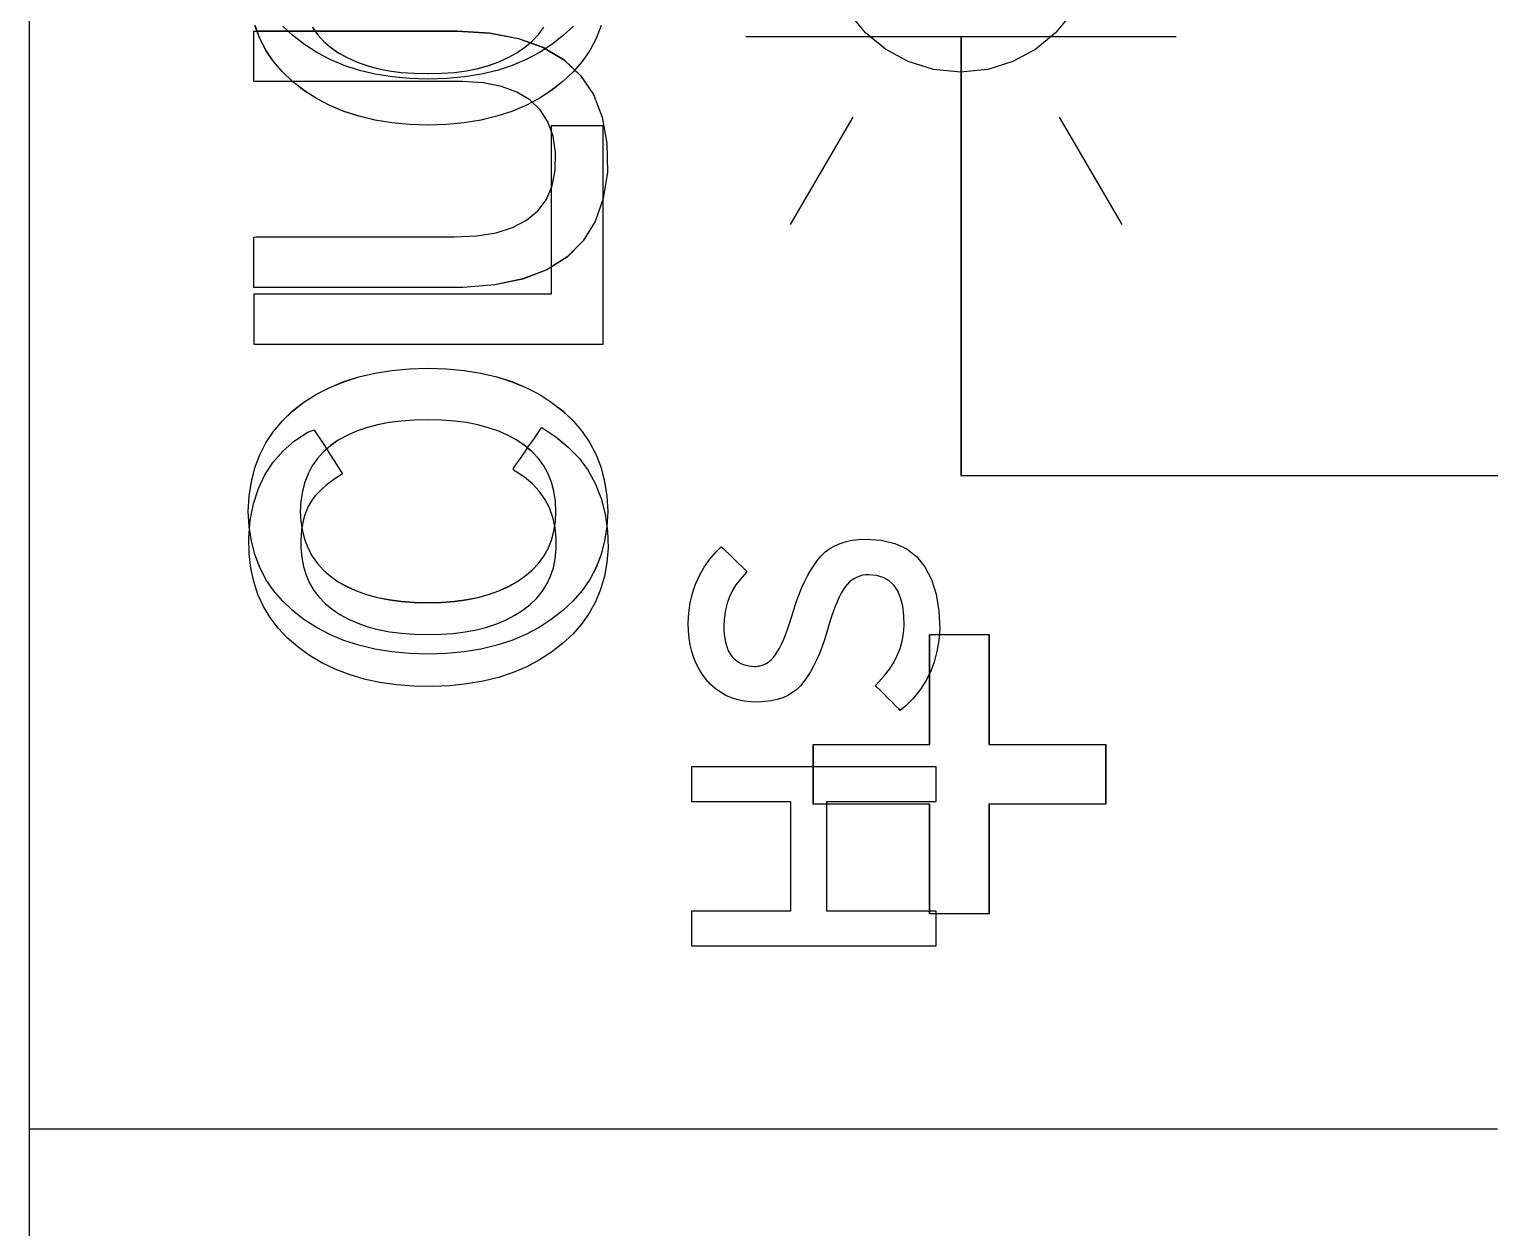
# Model space of a CAD drawing. Extents: x 1 to 47.7, y 0.2 to 35.
# Drawn here: x 34.5485 to 34.9579, y 2.9254 to 3.2596 of the extents above; entities that cross this region are included whole.
import ezdxf

# ---------------------------------------------------------------- set-up
doc = ezdxf.new("R2010")
doc.units = 0
doc.header["$MEASUREMENT"] = 0
for name, color, linetype in [('5_1___24__TARGET_LEDS___12', 7, 'CONTINUOUS'), ('6_2___8__INDEPENDENT_INPUT', 7, 'CONTINUOUS'), ('6_3___8__OPTOISO_INDEPENDE', 7, 'CONTINUOUS'), ('6_4___24__OPTOISO_INDEPEND', 7, 'CONTINUOUS'), ('6_5___8__INDEPENDENT_INPUT', 7, 'CONTINUOUS'), ('6_6___8__INDEPENDENT_INPUT', 7, 'CONTINUOUS'), ('6_7___8__OPTOISO_INDEPENDE', 7, 'CONTINUOUS'), ('6_8___8__OPTOISO_INDEPENDE', 7, 'CONTINUOUS'), ('7_0_____DWG', 7, 'CONTINUOUS')]:
    doc.layers.add(name, color=color, linetype=linetype)

msp = doc.modelspace()

# ---------------------------------------------------------------- linework, layer by layer
at = {"layer": '5_1___24__TARGET_LEDS___12'}
for points in [[(34.83926, 3.26422), (34.83468, 3.25867), (34.82913, 3.25409), (34.82276, 3.25064), (34.81573, 3.24845), (34.80817, 3.24769), (34.80061, 3.24845), (34.79357, 3.25064), (34.78719, 3.25409), (34.78164, 3.25867), (34.77706, 3.26422)], [(34.70021, 3.26056), (34.69733, 3.25788), (34.69413, 3.25539), (34.6907, 3.25315), (34.68703, 3.25121), (34.68311, 3.24956), (34.67893, 3.2482), (34.67451, 3.24714), (34.66983, 3.24637), (34.66491, 3.24589), (34.65974, 3.24571), (34.65456, 3.24589), (34.64963, 3.24637), (34.64494, 3.24714), (34.64049, 3.2482), (34.63629, 3.24956), (34.63234, 3.25121), (34.62863, 3.25315), (34.62516, 3.25539), (34.62196, 3.25788), (34.61913, 3.26056)], [(34.77814, 3.23519), (34.76065, 3.20518)], [(34.83568, 3.23519), (34.85318, 3.20518)], [(34.70836, 3.17173), (34.61118, 3.17173), (34.61118, 3.18583), (34.69412, 3.18583), (34.69412, 3.23279), (34.70836, 3.23279), (34.70836, 3.17173)], [(34.80828, 3.22519), (34.80828, 3.1352), (34.95785, 3.1352)], [(34.81618, 3.06013), (34.84865, 3.06013), (34.84865, 3.04355), (34.81618, 3.04355), (34.81618, 3.01291), (34.7996, 3.01291), (34.7996, 3.04355), (34.76713, 3.04355), (34.76713, 3.06013), (34.7996, 3.06013), (34.7996, 3.09087), (34.81618, 3.09087), (34.81618, 3.06013)]]:
    msp.add_lwpolyline(points, dxfattribs=at)
msp.add_lwpolyline([(34.69134, 3.14855), (34.69528, 3.146), (34.69876, 3.14315), (34.70176, 3.14001), (34.70429, 3.13656), (34.70636, 3.13281), (34.70795, 3.12876), (34.70908, 3.1244), (34.70974, 3.11975), (34.70989, 3.11502), (34.70954, 3.11095), (34.70883, 3.1071), (34.70778, 3.10345), (34.70637, 3.10001), (34.7046, 3.09679), (34.70248, 3.09377), (34.70001, 3.09096), (34.69719, 3.08837), (34.69407, 3.08595), (34.69073, 3.08377), (34.68716, 3.08187), (34.68335, 3.08025), (34.67931, 3.0789), (34.67503, 3.07784), (34.67051, 3.07705), (34.66575, 3.07655), (34.66076, 3.07632), (34.65568, 3.07642), (34.65083, 3.07682), (34.6462, 3.07749), (34.64181, 3.07844), (34.63765, 3.07967), (34.63372, 3.08118), (34.63002, 3.08297), (34.62655, 3.08504), (34.62331, 3.08739), (34.62039, 3.0899), (34.61782, 3.09262), (34.61559, 3.09555), (34.61372, 3.09869), (34.6122, 3.10205), (34.61103, 3.10561), (34.61021, 3.10938), (34.60974, 3.11337), (34.60966, 3.11786), (34.61008, 3.12277), (34.61097, 3.12733), (34.61233, 3.13154), (34.61415, 3.13539), (34.61645, 3.13889), (34.61921, 3.14204), (34.62244, 3.14483), (34.62614, 3.14727), (34.62786, 3.14798), (34.62847, 3.14705), (34.62947, 3.14549), (34.63073, 3.14353), (34.6321, 3.14141), (34.63344, 3.13933), (34.6346, 3.13753), (34.63544, 3.13624), (34.6358, 3.13567), (34.63465, 3.13496), (34.63339, 3.13413), (34.63222, 3.13328), (34.63112, 3.1324), (34.6301, 3.13151), (34.62916, 3.13059), (34.6283, 3.12965), (34.62752, 3.12869), (34.62683, 3.12769), (34.62624, 3.12659), (34.62572, 3.12543), (34.62527, 3.12421), (34.6249, 3.12291), (34.6246, 3.12156), (34.62438, 3.12013), (34.62422, 3.11865), (34.62415, 3.11709), (34.62416, 3.11501), (34.62441, 3.11232), (34.62489, 3.10979), (34.62562, 3.10741), (34.62659, 3.10519), (34.6278, 3.10313), (34.62925, 3.10122), (34.63094, 3.09947), (34.63287, 3.09788), (34.63507, 3.09642), (34.63747, 3.09512), (34.64005, 3.09399), (34.64282, 3.09303), (34.64578, 3.09224), (34.64893, 3.09163), (34.65226, 3.09119), (34.65578, 3.09092), (34.65948, 3.09082), (34.66317, 3.0909), (34.66667, 3.09114), (34.66999, 3.09156), (34.67313, 3.09215), (34.67608, 3.09291), (34.67885, 3.09385), (34.68144, 3.09496), (34.68384, 3.09624), (34.68607, 3.09768), (34.68813, 3.09925), (34.68994, 3.10098), (34.69148, 3.10287), (34.69277, 3.10491), (34.69381, 3.1071), (34.69459, 3.10946), (34.69511, 3.11197), (34.69537, 3.11464), (34.69537, 3.11762), (34.69507, 3.12067), (34.69444, 3.12351), (34.6935, 3.12616), (34.69223, 3.12861), (34.69065, 3.13087), (34.68875, 3.13292), (34.68653, 3.13478), (34.68399, 3.13643), (34.68342, 3.13707), (34.68408, 3.13804), (34.68513, 3.13956), (34.68642, 3.14143), (34.6878, 3.14343), (34.68913, 3.14535), (34.69026, 3.14699), (34.69104, 3.14812)], close=True, dxfattribs=at)
at = {"layer": '6_2___8__INDEPENDENT_INPUT'}
for points in [[(34.66774, 3.25918), (34.67686, 3.25863), (34.68486, 3.25711), (34.69176, 3.25463), (34.69754, 3.2512), (34.70221, 3.2468), (34.70577, 3.24144), (34.70821, 3.23513), (34.70955, 3.22785), (34.70967, 3.21982), (34.70852, 3.21248), (34.70626, 3.20609), (34.70289, 3.20064), (34.69841, 3.19615), (34.69281, 3.19261), (34.6861, 3.19001), (34.67828, 3.18837), (34.66935, 3.18767), (34.66605, 3.18765), (34.66105, 3.18765), (34.65339, 3.18765), (34.64414, 3.18765), (34.63436, 3.18765), (34.6251, 3.18765), (34.61744, 3.18765), (34.61244, 3.18765), (34.61107, 3.18767), (34.61107, 3.1884), (34.61107, 3.18994), (34.61107, 3.19205), (34.61107, 3.19445), (34.61107, 3.19688), (34.61107, 3.19906), (34.61107, 3.20074), (34.61107, 3.20165), (34.61185, 3.20174), (34.61616, 3.20174), (34.62333, 3.20174), (34.63229, 3.20174), (34.642, 3.20174), (34.65138, 3.20174), (34.6594, 3.20174), (34.66498, 3.20174), (34.66707, 3.20174), (34.67322, 3.20203), (34.67861, 3.20291), (34.68324, 3.20436), (34.68713, 3.2064), (34.69026, 3.20902), (34.69264, 3.21222), (34.69426, 3.21601), (34.69514, 3.22038), (34.69522, 3.22527), (34.69452, 3.22984), (34.69309, 3.23381), (34.69094, 3.23718), (34.68806, 3.23996), (34.68445, 3.24214), (34.68012, 3.24372), (34.67506, 3.2447), (34.66927, 3.24508), (34.66664, 3.24509), (34.66158, 3.24509), (34.65384, 3.24509), (34.64449, 3.24509), (34.6346, 3.24509), (34.62525, 3.24509), (34.61751, 3.24509), (34.61246, 3.24509), (34.61107, 3.24511), (34.61107, 3.24584), (34.61107, 3.24738), (34.61107, 3.24949), (34.61107, 3.25189), (34.61107, 3.25432), (34.61107, 3.2565), (34.61107, 3.25818), (34.61107, 3.25909), (34.61186, 3.25918), (34.61622, 3.25918), (34.62348, 3.25918), (34.63255, 3.25918), (34.64236, 3.25918), (34.65186, 3.25918), (34.65997, 3.25918), (34.66562, 3.25918)], [(34.65963, 3.16512), (34.6648, 3.16495), (34.66973, 3.16449), (34.6744, 3.16374), (34.67882, 3.1627), (34.683, 3.16138), (34.68692, 3.15977), (34.6906, 3.15787), (34.69402, 3.15569), (34.69722, 3.1532), (34.7001, 3.15046), (34.70261, 3.1475), (34.70474, 3.14433), (34.7065, 3.14093), (34.70789, 3.13732), (34.7089, 3.1335), (34.70954, 3.12945), (34.70981, 3.12519), (34.70954, 3.12095), (34.7089, 3.11694), (34.70789, 3.11315), (34.7065, 3.10959), (34.70474, 3.10624), (34.70261, 3.10312), (34.7001, 3.10022), (34.69722, 3.09754), (34.69402, 3.09505), (34.6906, 3.09281), (34.68692, 3.09087), (34.683, 3.08921), (34.67882, 3.08786), (34.6744, 3.0868), (34.66973, 3.08603), (34.6648, 3.08556), (34.65963, 3.08538), (34.65445, 3.08556), (34.64952, 3.08603), (34.64483, 3.0868), (34.64039, 3.08786), (34.63619, 3.08921), (34.63223, 3.09087), (34.62852, 3.09281), (34.62505, 3.09505), (34.62186, 3.09754), (34.61902, 3.10022), (34.61655, 3.10312), (34.61445, 3.10624), (34.61272, 3.10959), (34.61136, 3.11315), (34.61038, 3.11694), (34.60976, 3.12095), (34.60951, 3.12519), (34.60976, 3.12945), (34.61038, 3.1335), (34.61136, 3.13732), (34.61272, 3.14093), (34.61445, 3.14433), (34.61655, 3.1475), (34.61902, 3.15046), (34.62186, 3.1532), (34.62505, 3.15569), (34.62852, 3.15787), (34.63223, 3.15977), (34.63619, 3.16138), (34.64039, 3.1627), (34.64483, 3.16374), (34.64952, 3.16449), (34.65445, 3.16495)], [(34.65963, 3.15076), (34.65581, 3.15067), (34.65219, 3.1504), (34.64877, 3.14996), (34.64554, 3.14933), (34.64251, 3.14853), (34.63968, 3.14755), (34.63705, 3.14639), (34.63461, 3.14505), (34.6324, 3.14353), (34.63046, 3.14183), (34.62878, 3.13996), (34.62735, 3.13792), (34.62617, 3.13571), (34.62526, 3.13333), (34.62459, 3.13079), (34.62418, 3.12807), (34.62402, 3.12519), (34.62418, 3.12236), (34.62459, 3.1197), (34.62526, 3.11719), (34.62617, 3.11485), (34.62735, 3.11267), (34.62878, 3.11066), (34.63046, 3.1088), (34.6324, 3.10711), (34.63461, 3.10557), (34.63705, 3.10421), (34.63968, 3.10302), (34.64251, 3.10202), (34.64554, 3.1012), (34.64877, 3.10057), (34.65219, 3.10011), (34.65581, 3.09984), (34.65963, 3.09975), (34.6634, 3.09984), (34.66698, 3.10011), (34.67036, 3.10057), (34.67356, 3.1012), (34.67655, 3.10202), (34.67936, 3.10302), (34.68197, 3.10421), (34.68438, 3.10557), (34.68664, 3.10711), (34.68867, 3.1088), (34.69043, 3.11066), (34.69192, 3.11267), (34.69313, 3.11485), (34.69408, 3.11719), (34.69476, 3.1197), (34.69516, 3.12236), (34.6953, 3.12519), (34.69516, 3.12807), (34.69476, 3.13079), (34.69408, 3.13333), (34.69313, 3.13571), (34.69192, 3.13792), (34.69043, 3.13996), (34.68867, 3.14183), (34.68664, 3.14353), (34.68438, 3.14505), (34.68197, 3.14639), (34.67936, 3.14755), (34.67655, 3.14853), (34.67356, 3.14933), (34.67036, 3.14996), (34.66698, 3.1504), (34.6634, 3.15067)]]:
    msp.add_lwpolyline(points, close=True, dxfattribs=at)
for points in [[(34.7483, 3.25769), (34.8683, 3.25769)], [(34.80829, 3.25769), (34.80829, 3.1352), (34.95794, 3.1352)]]:
    msp.add_lwpolyline(points, dxfattribs=at)
at = {"layer": '6_3___8__OPTOISO_INDEPENDE'}
for points in [[(34.66774, 3.25918), (34.67686, 3.25863), (34.68486, 3.25711), (34.69176, 3.25463), (34.69754, 3.2512), (34.70221, 3.2468), (34.70577, 3.24144), (34.70821, 3.23513), (34.70955, 3.22785), (34.70967, 3.21982), (34.70852, 3.21248), (34.70626, 3.20609), (34.70289, 3.20064), (34.69841, 3.19615), (34.69281, 3.19261), (34.6861, 3.19001), (34.67828, 3.18837), (34.66935, 3.18767), (34.66605, 3.18765), (34.66105, 3.18765), (34.65339, 3.18765), (34.64414, 3.18765), (34.63436, 3.18765), (34.6251, 3.18765), (34.61744, 3.18765), (34.61244, 3.18765), (34.61107, 3.18767), (34.61107, 3.1884), (34.61107, 3.18994), (34.61107, 3.19205), (34.61107, 3.19445), (34.61107, 3.19688), (34.61107, 3.19906), (34.61107, 3.20074), (34.61107, 3.20165), (34.61185, 3.20174), (34.61616, 3.20174), (34.62333, 3.20174), (34.63229, 3.20174), (34.642, 3.20174), (34.65138, 3.20174), (34.6594, 3.20174), (34.66498, 3.20174), (34.66707, 3.20174), (34.67322, 3.20203), (34.67861, 3.20291), (34.68324, 3.20436), (34.68713, 3.2064), (34.69026, 3.20902), (34.69264, 3.21222), (34.69426, 3.21601), (34.69514, 3.22038), (34.69522, 3.22527), (34.69452, 3.22984), (34.69309, 3.23381), (34.69094, 3.23718), (34.68806, 3.23996), (34.68445, 3.24214), (34.68012, 3.24372), (34.67506, 3.2447), (34.66927, 3.24508), (34.66664, 3.24509), (34.66158, 3.24509), (34.65384, 3.24509), (34.64449, 3.24509), (34.6346, 3.24509), (34.62525, 3.24509), (34.61751, 3.24509), (34.61246, 3.24509), (34.61107, 3.24511), (34.61107, 3.24584), (34.61107, 3.24738), (34.61107, 3.24949), (34.61107, 3.25189), (34.61107, 3.25432), (34.61107, 3.2565), (34.61107, 3.25818), (34.61107, 3.25909), (34.61186, 3.25918), (34.61622, 3.25918), (34.62348, 3.25918), (34.63255, 3.25918), (34.64236, 3.25918), (34.65186, 3.25918), (34.65997, 3.25918), (34.66562, 3.25918)], [(34.65963, 3.16512), (34.6648, 3.16495), (34.66973, 3.16449), (34.6744, 3.16374), (34.67882, 3.1627), (34.683, 3.16138), (34.68692, 3.15977), (34.6906, 3.15787), (34.69402, 3.15569), (34.69722, 3.1532), (34.7001, 3.15046), (34.70261, 3.1475), (34.70474, 3.14433), (34.7065, 3.14093), (34.70789, 3.13732), (34.7089, 3.1335), (34.70954, 3.12945), (34.70981, 3.12519), (34.70954, 3.12095), (34.7089, 3.11694), (34.70789, 3.11315), (34.7065, 3.10959), (34.70474, 3.10624), (34.70261, 3.10312), (34.7001, 3.10022), (34.69722, 3.09754), (34.69402, 3.09505), (34.6906, 3.09281), (34.68692, 3.09087), (34.683, 3.08921), (34.67882, 3.08786), (34.6744, 3.0868), (34.66973, 3.08603), (34.6648, 3.08556), (34.65963, 3.08538), (34.65445, 3.08556), (34.64952, 3.08603), (34.64483, 3.0868), (34.64039, 3.08786), (34.63619, 3.08921), (34.63223, 3.09087), (34.62852, 3.09281), (34.62505, 3.09505), (34.62186, 3.09754), (34.61902, 3.10022), (34.61655, 3.10312), (34.61445, 3.10624), (34.61272, 3.10959), (34.61136, 3.11315), (34.61038, 3.11694), (34.60976, 3.12095), (34.60951, 3.12519), (34.60976, 3.12945), (34.61038, 3.1335), (34.61136, 3.13732), (34.61272, 3.14093), (34.61445, 3.14433), (34.61655, 3.1475), (34.61902, 3.15046), (34.62186, 3.1532), (34.62505, 3.15569), (34.62852, 3.15787), (34.63223, 3.15977), (34.63619, 3.16138), (34.64039, 3.1627), (34.64483, 3.16374), (34.64952, 3.16449), (34.65445, 3.16495)], [(34.65963, 3.15076), (34.65581, 3.15067), (34.65219, 3.1504), (34.64877, 3.14996), (34.64554, 3.14933), (34.64251, 3.14853), (34.63968, 3.14755), (34.63705, 3.14639), (34.63461, 3.14505), (34.6324, 3.14353), (34.63046, 3.14183), (34.62878, 3.13996), (34.62735, 3.13792), (34.62617, 3.13571), (34.62526, 3.13333), (34.62459, 3.13079), (34.62418, 3.12807), (34.62402, 3.12519), (34.62418, 3.12236), (34.62459, 3.1197), (34.62526, 3.11719), (34.62617, 3.11485), (34.62735, 3.11267), (34.62878, 3.11066), (34.63046, 3.1088), (34.6324, 3.10711), (34.63461, 3.10557), (34.63705, 3.10421), (34.63968, 3.10302), (34.64251, 3.10202), (34.64554, 3.1012), (34.64877, 3.10057), (34.65219, 3.10011), (34.65581, 3.09984), (34.65963, 3.09975), (34.6634, 3.09984), (34.66698, 3.10011), (34.67036, 3.10057), (34.67356, 3.1012), (34.67655, 3.10202), (34.67936, 3.10302), (34.68197, 3.10421), (34.68438, 3.10557), (34.68664, 3.10711), (34.68867, 3.1088), (34.69043, 3.11066), (34.69192, 3.11267), (34.69313, 3.11485), (34.69408, 3.11719), (34.69476, 3.1197), (34.69516, 3.12236), (34.6953, 3.12519), (34.69516, 3.12807), (34.69476, 3.13079), (34.69408, 3.13333), (34.69313, 3.13571), (34.69192, 3.13792), (34.69043, 3.13996), (34.68867, 3.14183), (34.68664, 3.14353), (34.68438, 3.14505), (34.68197, 3.14639), (34.67936, 3.14755), (34.67655, 3.14853), (34.67356, 3.14933), (34.67036, 3.14996), (34.66698, 3.1504), (34.6634, 3.15067)]]:
    msp.add_lwpolyline(points, close=True, dxfattribs=at)
for points in [[(34.7483, 3.25769), (34.8683, 3.25769)], [(34.80829, 3.25769), (34.80829, 3.1352), (34.95794, 3.1352)]]:
    msp.add_lwpolyline(points, dxfattribs=at)
at = {"layer": '6_4___24__OPTOISO_INDEPEND'}
for points in [[(34.66774, 3.25917), (34.67686, 3.25861), (34.68486, 3.2571), (34.69176, 3.25462), (34.69754, 3.25118), (34.70221, 3.24679), (34.70577, 3.24143), (34.70821, 3.23511), (34.70955, 3.22784), (34.70967, 3.21981), (34.70852, 3.21247), (34.70626, 3.20607), (34.70289, 3.20063), (34.69841, 3.19614), (34.69281, 3.19259), (34.6861, 3.19), (34.67828, 3.18835), (34.66935, 3.18766), (34.66605, 3.18764), (34.66105, 3.18764), (34.65339, 3.18764), (34.64414, 3.18764), (34.63436, 3.18764), (34.6251, 3.18764), (34.61744, 3.18764), (34.61244, 3.18764), (34.61107, 3.18766), (34.61107, 3.18838), (34.61107, 3.18993), (34.61107, 3.19204), (34.61107, 3.19444), (34.61107, 3.19686), (34.61107, 3.19905), (34.61107, 3.20073), (34.61107, 3.20164), (34.61185, 3.20173), (34.61616, 3.20173), (34.62333, 3.20173), (34.63229, 3.20173), (34.642, 3.20173), (34.65138, 3.20173), (34.6594, 3.20173), (34.66498, 3.20173), (34.66707, 3.20173), (34.67322, 3.20202), (34.67861, 3.20289), (34.68324, 3.20435), (34.68713, 3.20639), (34.69026, 3.20901), (34.69264, 3.21221), (34.69426, 3.216), (34.69514, 3.22037), (34.69522, 3.22526), (34.69452, 3.22983), (34.69309, 3.2338), (34.69094, 3.23717), (34.68806, 3.23995), (34.68445, 3.24212), (34.68012, 3.2437), (34.67506, 3.24469), (34.66927, 3.24507), (34.66664, 3.24508), (34.66158, 3.24508), (34.65384, 3.24508), (34.64449, 3.24508), (34.6346, 3.24508), (34.62525, 3.24508), (34.61751, 3.24508), (34.61246, 3.24508), (34.61107, 3.2451), (34.61107, 3.24582), (34.61107, 3.24737), (34.61107, 3.24948), (34.61107, 3.25188), (34.61107, 3.2543), (34.61107, 3.25649), (34.61107, 3.25817), (34.61107, 3.25908), (34.61186, 3.25917), (34.61622, 3.25917), (34.62348, 3.25917), (34.63255, 3.25917), (34.64236, 3.25917), (34.65186, 3.25917), (34.65997, 3.25917), (34.66562, 3.25917)], [(34.65963, 3.16511), (34.6648, 3.16493), (34.66973, 3.16447), (34.6744, 3.16372), (34.67882, 3.16269), (34.683, 3.16136), (34.68692, 3.15975), (34.6906, 3.15785), (34.69402, 3.15566), (34.69722, 3.15317), (34.7001, 3.15044), (34.70261, 3.14748), (34.70474, 3.14431), (34.7065, 3.14092), (34.70789, 3.13731), (34.7089, 3.13348), (34.70954, 3.12944), (34.70981, 3.12518), (34.70954, 3.12094), (34.7089, 3.11693), (34.70789, 3.11314), (34.7065, 3.10957), (34.70474, 3.10623), (34.70261, 3.10311), (34.7001, 3.10021), (34.69722, 3.09753), (34.69402, 3.09504), (34.6906, 3.0928), (34.68692, 3.09085), (34.683, 3.0892), (34.67882, 3.08784), (34.6744, 3.08678), (34.66973, 3.08602), (34.6648, 3.08554), (34.65963, 3.08537), (34.65445, 3.08554), (34.64952, 3.08602), (34.64483, 3.08678), (34.64039, 3.08784), (34.63619, 3.0892), (34.63223, 3.09085), (34.62852, 3.0928), (34.62505, 3.09504), (34.62186, 3.09753), (34.61902, 3.10021), (34.61655, 3.10311), (34.61445, 3.10623), (34.61272, 3.10957), (34.61136, 3.11314), (34.61038, 3.11693), (34.60976, 3.12094), (34.60951, 3.12518), (34.60976, 3.12944), (34.61038, 3.13348), (34.61136, 3.13731), (34.61272, 3.14092), (34.61445, 3.14431), (34.61655, 3.14748), (34.61902, 3.15044), (34.62186, 3.15317), (34.62505, 3.15566), (34.62852, 3.15785), (34.63223, 3.15975), (34.63619, 3.16136), (34.64039, 3.16269), (34.64483, 3.16372), (34.64952, 3.16447), (34.65445, 3.16493)], [(34.65963, 3.15074), (34.65581, 3.15065), (34.65219, 3.15039), (34.64877, 3.14994), (34.64554, 3.14932), (34.64251, 3.14852), (34.63968, 3.14754), (34.63705, 3.14638), (34.63461, 3.14504), (34.6324, 3.14351), (34.63046, 3.14181), (34.62878, 3.13994), (34.62735, 3.1379), (34.62617, 3.1357), (34.62526, 3.13332), (34.62459, 3.13077), (34.62418, 3.12806), (34.62402, 3.12518), (34.62418, 3.12235), (34.62459, 3.11968), (34.62526, 3.11718), (34.62617, 3.11484), (34.62735, 3.11266), (34.62878, 3.11064), (34.63046, 3.10879), (34.6324, 3.1071), (34.63461, 3.10556), (34.63705, 3.10419), (34.63968, 3.10301), (34.64251, 3.10201), (34.64554, 3.10119), (34.64877, 3.10055), (34.65219, 3.1001), (34.65581, 3.09982), (34.65963, 3.09973), (34.6634, 3.09982), (34.66698, 3.1001), (34.67036, 3.10055), (34.67356, 3.10119), (34.67655, 3.10201), (34.67936, 3.10301), (34.68197, 3.10419), (34.68438, 3.10556), (34.68664, 3.1071), (34.68867, 3.10879), (34.69043, 3.11064), (34.69192, 3.11266), (34.69313, 3.11484), (34.69408, 3.11718), (34.69476, 3.11968), (34.69516, 3.12235), (34.6953, 3.12518), (34.69516, 3.12806), (34.69476, 3.13077), (34.69408, 3.13332), (34.69313, 3.1357), (34.69192, 3.1379), (34.69043, 3.13994), (34.68867, 3.14181), (34.68664, 3.14351), (34.68438, 3.14504), (34.68197, 3.14638), (34.67936, 3.14754), (34.67655, 3.14852), (34.67356, 3.14932), (34.67036, 3.14994), (34.66698, 3.15039), (34.6634, 3.15065)], [(34.78177, 3.11747), (34.78606, 3.1172), (34.78985, 3.11628), (34.79314, 3.11473), (34.79593, 3.11253), (34.79823, 3.1097), (34.80002, 3.10623), (34.80131, 3.10212), (34.80211, 3.09737), (34.80236, 3.09242), (34.80211, 3.08918), (34.80158, 3.0861), (34.80079, 3.08317), (34.79973, 3.0804), (34.79841, 3.07778), (34.79682, 3.07532), (34.79496, 3.07302), (34.79284, 3.07087), (34.79136, 3.06966), (34.79093, 3.07009), (34.79013, 3.07089), (34.78908, 3.07195), (34.7879, 3.07313), (34.78672, 3.07432), (34.78565, 3.07538), (34.78484, 3.0762), (34.78439, 3.07665), (34.78534, 3.07765), (34.78694, 3.07938), (34.78833, 3.08117), (34.78952, 3.08302), (34.7905, 3.08495), (34.79129, 3.08694), (34.79187, 3.089), (34.79224, 3.09113), (34.79241, 3.09333), (34.79235, 3.09612), (34.79203, 3.09877), (34.79145, 3.10108), (34.79062, 3.10303), (34.78953, 3.10463), (34.78818, 3.10588), (34.78658, 3.10678), (34.78472, 3.10732), (34.7826, 3.10752), (34.78167, 3.10748), (34.78084, 3.10736), (34.78004, 3.10716), (34.77928, 3.10687), (34.77855, 3.1065), (34.77786, 3.10605), (34.77721, 3.10551), (34.77659, 3.10489), (34.776, 3.10418), (34.77542, 3.10333), (34.77485, 3.10235), (34.77428, 3.10124), (34.77372, 3.10001), (34.77316, 3.09866), (34.77262, 3.09718), (34.77207, 3.09557), (34.77154, 3.09384), (34.77097, 3.09183), (34.77028, 3.0896), (34.76956, 3.0875), (34.7688, 3.08553), (34.768, 3.0837), (34.76717, 3.082), (34.76631, 3.08044), (34.7654, 3.07902), (34.76447, 3.07773), (34.76351, 3.07657), (34.76246, 3.07553), (34.76128, 3.07463), (34.75999, 3.07386), (34.75858, 3.07322), (34.75704, 3.07272), (34.75538, 3.07235), (34.7536, 3.07212), (34.7517, 3.07201), (34.74972, 3.07206), (34.74781, 3.07228), (34.746, 3.07265), (34.74429, 3.07318), (34.74268, 3.07388), (34.74117, 3.07473), (34.73975, 3.07575), (34.73844, 3.07692), (34.73723, 3.07826), (34.73617, 3.07967), (34.73524, 3.08115), (34.73444, 3.08273), (34.73376, 3.08438), (34.7332, 3.08613), (34.73276, 3.08795), (34.73244, 3.08987), (34.73225, 3.09187), (34.73218, 3.09403), (34.73234, 3.09693), (34.73274, 3.09971), (34.73336, 3.10237), (34.73422, 3.10491), (34.73532, 3.10733), (34.73664, 3.10964), (34.7382, 3.11183), (34.73999, 3.11391), (34.74144, 3.11529), (34.74183, 3.11491), (34.74262, 3.11415), (34.74369, 3.11313), (34.74489, 3.11196), (34.74611, 3.11079), (34.74721, 3.10972), (34.74808, 3.10889), (34.74858, 3.1084), (34.74797, 3.10768), (34.74666, 3.10624), (34.74551, 3.10471), (34.74453, 3.1031), (34.74372, 3.10139), (34.74308, 3.0996), (34.7426, 3.09771), (34.7423, 3.09574), (34.74216, 3.09367), (34.74217, 3.09211), (34.74226, 3.0909), (34.7424, 3.08976), (34.74261, 3.08871), (34.74287, 3.08774), (34.74319, 3.08685), (34.74357, 3.08604), (34.74401, 3.08531), (34.7445, 3.08467), (34.74506, 3.0841), (34.74565, 3.0836), (34.74627, 3.08316), (34.74692, 3.08279), (34.74761, 3.08249), (34.74832, 3.08226), (34.74906, 3.08209), (34.74984, 3.08199), (34.75063, 3.08196), (34.75102, 3.08197), (34.7514, 3.082), (34.75177, 3.08204), (34.75213, 3.0821), (34.75247, 3.08218), (34.7528, 3.08227), (34.75312, 3.08238), (34.75342, 3.08251), (34.75373, 3.08265), (34.75405, 3.08281), (34.75437, 3.08301), (34.75468, 3.08323), (34.75499, 3.08347), (34.7553, 3.08375), (34.7556, 3.08405), (34.7559, 3.08438), (34.75619, 3.08474), (34.75659, 3.08528), (34.75712, 3.08611), (34.75766, 3.08707), (34.75821, 3.08817), (34.75876, 3.0894), (34.75931, 3.09077), (34.75987, 3.09227), (34.76043, 3.0939), (34.761, 3.09566), (34.76162, 3.09774), (34.76232, 3.09986), (34.76305, 3.10186), (34.76382, 3.10376), (34.76463, 3.10554), (34.76548, 3.10722), (34.76636, 3.10878), (34.76729, 3.11023), (34.76826, 3.11157), (34.76929, 3.11279), (34.77044, 3.11387), (34.7717, 3.11481), (34.77309, 3.11561), (34.77459, 3.11627), (34.77621, 3.11678), (34.77794, 3.11715), (34.7798, 3.11738)]]:
    msp.add_lwpolyline(points, close=True, dxfattribs=at)
for points in [[(34.7483, 3.25769), (34.86829, 3.25769)], [(34.80829, 3.25769), (34.80829, 3.1352), (34.95794, 3.1352)], [(34.8013, 3.04414), (34.77077, 3.04414), (34.77077, 3.01379), (34.8013, 3.01379), (34.8013, 3.00393), (34.73326, 3.00393), (34.73326, 3.01379), (34.76081, 3.01379), (34.76081, 3.04414), (34.73326, 3.04414), (34.73326, 3.05401), (34.8013, 3.05401), (34.8013, 3.04414)]]:
    msp.add_lwpolyline(points, dxfattribs=at)
at = {"layer": '6_5___8__INDEPENDENT_INPUT'}
for points in [[(34.70789, 3.2607), (34.7065, 3.25713), (34.70474, 3.25378), (34.70261, 3.25066), (34.7001, 3.24776), (34.69722, 3.24508), (34.69402, 3.2426), (34.6906, 3.24035), (34.68692, 3.23841), (34.683, 3.23676), (34.67882, 3.2354), (34.6744, 3.23434), (34.66973, 3.23357), (34.6648, 3.2331), (34.65963, 3.23292), (34.65445, 3.2331), (34.64952, 3.23357), (34.64483, 3.23434), (34.64039, 3.2354), (34.63619, 3.23676), (34.63223, 3.23841), (34.62852, 3.24035), (34.62505, 3.2426), (34.62186, 3.24508), (34.61902, 3.24776), (34.61655, 3.25066), (34.61445, 3.25378), (34.61272, 3.25713), (34.61136, 3.2607)], [(34.62735, 3.26022), (34.62878, 3.2582), (34.63046, 3.25634), (34.6324, 3.25465), (34.63461, 3.25312), (34.63705, 3.25175), (34.63968, 3.25057), (34.64251, 3.24957), (34.64554, 3.24875), (34.64877, 3.24811), (34.65219, 3.24765), (34.65581, 3.24738), (34.65963, 3.24729), (34.6634, 3.24738), (34.66698, 3.24765), (34.67036, 3.24811), (34.67356, 3.24875), (34.67655, 3.24957), (34.67936, 3.25057), (34.68197, 3.25175), (34.68438, 3.25312), (34.68664, 3.25465), (34.68867, 3.25634), (34.69043, 3.2582), (34.69192, 3.26022)], [(34.74828, 3.25769), (34.86829, 3.25769)], [(34.80828, 3.2577), (34.80828, 3.1352), (34.95795, 3.1352)]]:
    msp.add_lwpolyline(points, dxfattribs=at)
at = {"layer": '6_6___8__INDEPENDENT_INPUT'}
for points in [[(34.66774, 3.25918), (34.67686, 3.25863), (34.68486, 3.25711), (34.69176, 3.25463), (34.69754, 3.2512), (34.70221, 3.2468), (34.70577, 3.24144), (34.70821, 3.23513), (34.70955, 3.22785), (34.70967, 3.21982), (34.70852, 3.21248), (34.70626, 3.20609), (34.70289, 3.20064), (34.69841, 3.19615), (34.69281, 3.19261), (34.6861, 3.19001), (34.67828, 3.18837), (34.66935, 3.18767), (34.66605, 3.18765), (34.66105, 3.18765), (34.65339, 3.18765), (34.64414, 3.18765), (34.63436, 3.18765), (34.6251, 3.18765), (34.61744, 3.18765), (34.61244, 3.18765), (34.61107, 3.18767), (34.61107, 3.1884), (34.61107, 3.18994), (34.61107, 3.19205), (34.61107, 3.19445), (34.61107, 3.19688), (34.61107, 3.19906), (34.61107, 3.20074), (34.61107, 3.20165), (34.61185, 3.20174), (34.61616, 3.20174), (34.62333, 3.20174), (34.63229, 3.20174), (34.642, 3.20174), (34.65138, 3.20174), (34.6594, 3.20174), (34.66498, 3.20174), (34.66707, 3.20174), (34.67322, 3.20203), (34.67861, 3.20291), (34.68324, 3.20436), (34.68713, 3.2064), (34.69026, 3.20902), (34.69264, 3.21222), (34.69426, 3.21601), (34.69514, 3.22038), (34.69522, 3.22527), (34.69452, 3.22984), (34.69309, 3.23381), (34.69094, 3.23718), (34.68806, 3.23996), (34.68445, 3.24214), (34.68012, 3.24372), (34.67506, 3.2447), (34.66927, 3.24508), (34.66664, 3.24509), (34.66158, 3.24509), (34.65384, 3.24509), (34.64449, 3.24509), (34.6346, 3.24509), (34.62525, 3.24509), (34.61751, 3.24509), (34.61246, 3.24509), (34.61107, 3.24511), (34.61107, 3.24584), (34.61107, 3.24738), (34.61107, 3.24949), (34.61107, 3.25189), (34.61107, 3.25432), (34.61107, 3.2565), (34.61107, 3.25818), (34.61107, 3.25909), (34.61186, 3.25918), (34.61622, 3.25918), (34.62348, 3.25918), (34.63255, 3.25918), (34.64236, 3.25918), (34.65186, 3.25918), (34.65997, 3.25918), (34.66562, 3.25918)], [(34.65963, 3.16512), (34.6648, 3.16495), (34.66973, 3.16449), (34.6744, 3.16374), (34.67882, 3.1627), (34.683, 3.16138), (34.68692, 3.15977), (34.6906, 3.15787), (34.69402, 3.15569), (34.69722, 3.1532), (34.7001, 3.15046), (34.70261, 3.1475), (34.70474, 3.14433), (34.7065, 3.14093), (34.70789, 3.13732), (34.7089, 3.1335), (34.70954, 3.12945), (34.70981, 3.12519), (34.70954, 3.12095), (34.7089, 3.11694), (34.70789, 3.11315), (34.7065, 3.10959), (34.70474, 3.10624), (34.70261, 3.10312), (34.7001, 3.10022), (34.69722, 3.09754), (34.69402, 3.09505), (34.6906, 3.09281), (34.68692, 3.09087), (34.683, 3.08921), (34.67882, 3.08786), (34.6744, 3.0868), (34.66973, 3.08603), (34.6648, 3.08556), (34.65963, 3.08538), (34.65445, 3.08556), (34.64952, 3.08603), (34.64483, 3.0868), (34.64039, 3.08786), (34.63619, 3.08921), (34.63223, 3.09087), (34.62852, 3.09281), (34.62505, 3.09505), (34.62186, 3.09754), (34.61902, 3.10022), (34.61655, 3.10312), (34.61445, 3.10624), (34.61272, 3.10959), (34.61136, 3.11315), (34.61038, 3.11694), (34.60976, 3.12095), (34.60951, 3.12519), (34.60976, 3.12945), (34.61038, 3.1335), (34.61136, 3.13732), (34.61272, 3.14093), (34.61445, 3.14433), (34.61655, 3.1475), (34.61902, 3.15046), (34.62186, 3.1532), (34.62505, 3.15569), (34.62852, 3.15787), (34.63223, 3.15977), (34.63619, 3.16138), (34.64039, 3.1627), (34.64483, 3.16374), (34.64952, 3.16449), (34.65445, 3.16495)], [(34.65963, 3.15076), (34.65581, 3.15067), (34.65219, 3.1504), (34.64877, 3.14996), (34.64554, 3.14933), (34.64251, 3.14853), (34.63968, 3.14755), (34.63705, 3.14639), (34.63461, 3.14505), (34.6324, 3.14353), (34.63046, 3.14183), (34.62878, 3.13996), (34.62735, 3.13792), (34.62617, 3.13571), (34.62526, 3.13333), (34.62459, 3.13079), (34.62418, 3.12807), (34.62402, 3.12519), (34.62418, 3.12236), (34.62459, 3.1197), (34.62526, 3.11719), (34.62617, 3.11485), (34.62735, 3.11267), (34.62878, 3.11066), (34.63046, 3.1088), (34.6324, 3.10711), (34.63461, 3.10557), (34.63705, 3.10421), (34.63968, 3.10302), (34.64251, 3.10202), (34.64554, 3.1012), (34.64877, 3.10057), (34.65219, 3.10011), (34.65581, 3.09984), (34.65963, 3.09975), (34.6634, 3.09984), (34.66698, 3.10011), (34.67036, 3.10057), (34.67356, 3.1012), (34.67655, 3.10202), (34.67936, 3.10302), (34.68197, 3.10421), (34.68438, 3.10557), (34.68664, 3.10711), (34.68867, 3.1088), (34.69043, 3.11066), (34.69192, 3.11267), (34.69313, 3.11485), (34.69408, 3.11719), (34.69476, 3.1197), (34.69516, 3.12236), (34.6953, 3.12519), (34.69516, 3.12807), (34.69476, 3.13079), (34.69408, 3.13333), (34.69313, 3.13571), (34.69192, 3.13792), (34.69043, 3.13996), (34.68867, 3.14183), (34.68664, 3.14353), (34.68438, 3.14505), (34.68197, 3.14639), (34.67936, 3.14755), (34.67655, 3.14853), (34.67356, 3.14933), (34.67036, 3.14996), (34.66698, 3.1504), (34.6634, 3.15067)]]:
    msp.add_lwpolyline(points, close=True, dxfattribs=at)
for points in [[(34.7483, 3.25769), (34.8683, 3.25769)], [(34.80829, 3.25769), (34.80829, 3.1352), (34.95794, 3.1352)], [(34.81607, 3.06013), (34.84854, 3.06013), (34.84854, 3.04355), (34.81607, 3.04355), (34.81607, 3.01291), (34.79949, 3.01291), (34.79949, 3.04355), (34.76702, 3.04355), (34.76702, 3.06013), (34.79949, 3.06013), (34.79949, 3.09087), (34.81607, 3.09087), (34.81607, 3.06013)]]:
    msp.add_lwpolyline(points, dxfattribs=at)
at = {"layer": '6_7___8__OPTOISO_INDEPENDE'}
for points in [[(34.66774, 3.25918), (34.67686, 3.25863), (34.68486, 3.25711), (34.69176, 3.25463), (34.69754, 3.2512), (34.70221, 3.2468), (34.70577, 3.24144), (34.70821, 3.23513), (34.70955, 3.22785), (34.70967, 3.21982), (34.70852, 3.21248), (34.70626, 3.20609), (34.70289, 3.20064), (34.69841, 3.19615), (34.69281, 3.19261), (34.6861, 3.19001), (34.67828, 3.18837), (34.66935, 3.18767), (34.66605, 3.18765), (34.66105, 3.18765), (34.65339, 3.18765), (34.64414, 3.18765), (34.63436, 3.18765), (34.6251, 3.18765), (34.61744, 3.18765), (34.61244, 3.18765), (34.61107, 3.18767), (34.61107, 3.1884), (34.61107, 3.18994), (34.61107, 3.19205), (34.61107, 3.19445), (34.61107, 3.19688), (34.61107, 3.19906), (34.61107, 3.20074), (34.61107, 3.20165), (34.61185, 3.20174), (34.61616, 3.20174), (34.62333, 3.20174), (34.63229, 3.20174), (34.642, 3.20174), (34.65138, 3.20174), (34.6594, 3.20174), (34.66498, 3.20174), (34.66707, 3.20174), (34.67322, 3.20203), (34.67861, 3.20291), (34.68324, 3.20436), (34.68713, 3.2064), (34.69026, 3.20902), (34.69264, 3.21222), (34.69426, 3.21601), (34.69514, 3.22038), (34.69522, 3.22527), (34.69452, 3.22984), (34.69309, 3.23381), (34.69094, 3.23718), (34.68806, 3.23996), (34.68445, 3.24214), (34.68012, 3.24372), (34.67506, 3.2447), (34.66927, 3.24508), (34.66664, 3.24509), (34.66158, 3.24509), (34.65384, 3.24509), (34.64449, 3.24509), (34.6346, 3.24509), (34.62525, 3.24509), (34.61751, 3.24509), (34.61246, 3.24509), (34.61107, 3.24511), (34.61107, 3.24584), (34.61107, 3.24738), (34.61107, 3.24949), (34.61107, 3.25189), (34.61107, 3.25432), (34.61107, 3.2565), (34.61107, 3.25818), (34.61107, 3.25909), (34.61186, 3.25918), (34.61622, 3.25918), (34.62348, 3.25918), (34.63255, 3.25918), (34.64236, 3.25918), (34.65186, 3.25918), (34.65997, 3.25918), (34.66562, 3.25918)], [(34.65963, 3.16512), (34.6648, 3.16495), (34.66973, 3.16449), (34.6744, 3.16374), (34.67882, 3.1627), (34.683, 3.16138), (34.68692, 3.15977), (34.6906, 3.15787), (34.69402, 3.15569), (34.69722, 3.1532), (34.7001, 3.15046), (34.70261, 3.1475), (34.70474, 3.14433), (34.7065, 3.14093), (34.70789, 3.13732), (34.7089, 3.1335), (34.70954, 3.12945), (34.70981, 3.12519), (34.70954, 3.12095), (34.7089, 3.11694), (34.70789, 3.11315), (34.7065, 3.10959), (34.70474, 3.10624), (34.70261, 3.10312), (34.7001, 3.10022), (34.69722, 3.09754), (34.69402, 3.09505), (34.6906, 3.09281), (34.68692, 3.09087), (34.683, 3.08921), (34.67882, 3.08786), (34.6744, 3.0868), (34.66973, 3.08603), (34.6648, 3.08556), (34.65963, 3.08538), (34.65445, 3.08556), (34.64952, 3.08603), (34.64483, 3.0868), (34.64039, 3.08786), (34.63619, 3.08921), (34.63223, 3.09087), (34.62852, 3.09281), (34.62505, 3.09505), (34.62186, 3.09754), (34.61902, 3.10022), (34.61655, 3.10312), (34.61445, 3.10624), (34.61272, 3.10959), (34.61136, 3.11315), (34.61038, 3.11694), (34.60976, 3.12095), (34.60951, 3.12519), (34.60976, 3.12945), (34.61038, 3.1335), (34.61136, 3.13732), (34.61272, 3.14093), (34.61445, 3.14433), (34.61655, 3.1475), (34.61902, 3.15046), (34.62186, 3.1532), (34.62505, 3.15569), (34.62852, 3.15787), (34.63223, 3.15977), (34.63619, 3.16138), (34.64039, 3.1627), (34.64483, 3.16374), (34.64952, 3.16449), (34.65445, 3.16495)], [(34.65963, 3.15076), (34.65581, 3.15067), (34.65219, 3.1504), (34.64877, 3.14996), (34.64554, 3.14933), (34.64251, 3.14853), (34.63968, 3.14755), (34.63705, 3.14639), (34.63461, 3.14505), (34.6324, 3.14353), (34.63046, 3.14183), (34.62878, 3.13996), (34.62735, 3.13792), (34.62617, 3.13571), (34.62526, 3.13333), (34.62459, 3.13079), (34.62418, 3.12807), (34.62402, 3.12519), (34.62418, 3.12236), (34.62459, 3.1197), (34.62526, 3.11719), (34.62617, 3.11485), (34.62735, 3.11267), (34.62878, 3.11066), (34.63046, 3.1088), (34.6324, 3.10711), (34.63461, 3.10557), (34.63705, 3.10421), (34.63968, 3.10302), (34.64251, 3.10202), (34.64554, 3.1012), (34.64877, 3.10057), (34.65219, 3.10011), (34.65581, 3.09984), (34.65963, 3.09975), (34.6634, 3.09984), (34.66698, 3.10011), (34.67036, 3.10057), (34.67356, 3.1012), (34.67655, 3.10202), (34.67936, 3.10302), (34.68197, 3.10421), (34.68438, 3.10557), (34.68664, 3.10711), (34.68867, 3.1088), (34.69043, 3.11066), (34.69192, 3.11267), (34.69313, 3.11485), (34.69408, 3.11719), (34.69476, 3.1197), (34.69516, 3.12236), (34.6953, 3.12519), (34.69516, 3.12807), (34.69476, 3.13079), (34.69408, 3.13333), (34.69313, 3.13571), (34.69192, 3.13792), (34.69043, 3.13996), (34.68867, 3.14183), (34.68664, 3.14353), (34.68438, 3.14505), (34.68197, 3.14639), (34.67936, 3.14755), (34.67655, 3.14853), (34.67356, 3.14933), (34.67036, 3.14996), (34.66698, 3.1504), (34.6634, 3.15067)]]:
    msp.add_lwpolyline(points, close=True, dxfattribs=at)
for points in [[(34.7483, 3.25769), (34.8683, 3.25769)], [(34.80829, 3.25769), (34.80829, 3.1352), (34.95794, 3.1352)], [(34.81607, 3.06013), (34.84854, 3.06013), (34.84854, 3.04355), (34.81607, 3.04355), (34.81607, 3.01291), (34.79949, 3.01291), (34.79949, 3.04355), (34.76702, 3.04355), (34.76702, 3.06013), (34.79949, 3.06013), (34.79949, 3.09087), (34.81607, 3.09087), (34.81607, 3.06013)]]:
    msp.add_lwpolyline(points, dxfattribs=at)
at = {"layer": '6_8___8__OPTOISO_INDEPENDE'}
for points in [[(34.70792, 3.2607), (34.70653, 3.25713), (34.70477, 3.25378), (34.70263, 3.25066), (34.70013, 3.24776), (34.69725, 3.24508), (34.69405, 3.2426), (34.69062, 3.24035), (34.68695, 3.23841), (34.68303, 3.23676), (34.67885, 3.2354), (34.67443, 3.23434), (34.66975, 3.23357), (34.66483, 3.2331), (34.65965, 3.23292), (34.65448, 3.2331), (34.64954, 3.23357), (34.64486, 3.23434), (34.64041, 3.2354), (34.63621, 3.23676), (34.63226, 3.23841), (34.62855, 3.24035), (34.62508, 3.2426), (34.62188, 3.24508), (34.61904, 3.24776), (34.61658, 3.25066), (34.61448, 3.25378), (34.61275, 3.25713), (34.61139, 3.2607)], [(34.62738, 3.26022), (34.6288, 3.2582), (34.63049, 3.25634), (34.63243, 3.25465), (34.63464, 3.25312), (34.63707, 3.25175), (34.63971, 3.25057), (34.64254, 3.24957), (34.64557, 3.24875), (34.64879, 3.24811), (34.65222, 3.24765), (34.65584, 3.24738), (34.65965, 3.24729), (34.66343, 3.24738), (34.667, 3.24765), (34.67039, 3.24811), (34.67358, 3.24875), (34.67658, 3.24957), (34.67939, 3.25057), (34.682, 3.25175), (34.68441, 3.25312), (34.68666, 3.25465), (34.6887, 3.25634), (34.69046, 3.2582), (34.69194, 3.26022)], [(34.7483, 3.25769), (34.8683, 3.25769)], [(34.8083, 3.25777), (34.8083, 3.1352), (34.95794, 3.1352)]]:
    msp.add_lwpolyline(points, dxfattribs=at)
at = {"layer": '7_0_____DWG'}
for points in [[(34.54846, 2.90096), (34.54846, 2.93226), (34.54846, 2.96481), (34.54846, 2.9986), (34.54846, 3.03363), (34.54846, 3.06986), (34.54846, 3.1073), (34.54846, 3.14593), (34.54846, 3.18574), (34.54846, 3.22672), (34.54846, 3.26885), (34.54846, 3.31213), (34.54846, 3.35654), (34.54846, 3.40207), (34.54846, 3.44871), (34.54846, 3.49645), (34.54846, 3.54527), (34.54846, 3.59516)], [(34.54846, 2.95299), (34.95794, 2.95299)]]:
    msp.add_lwpolyline(points, dxfattribs=at)

doc.saveas('drawing.dxf')
